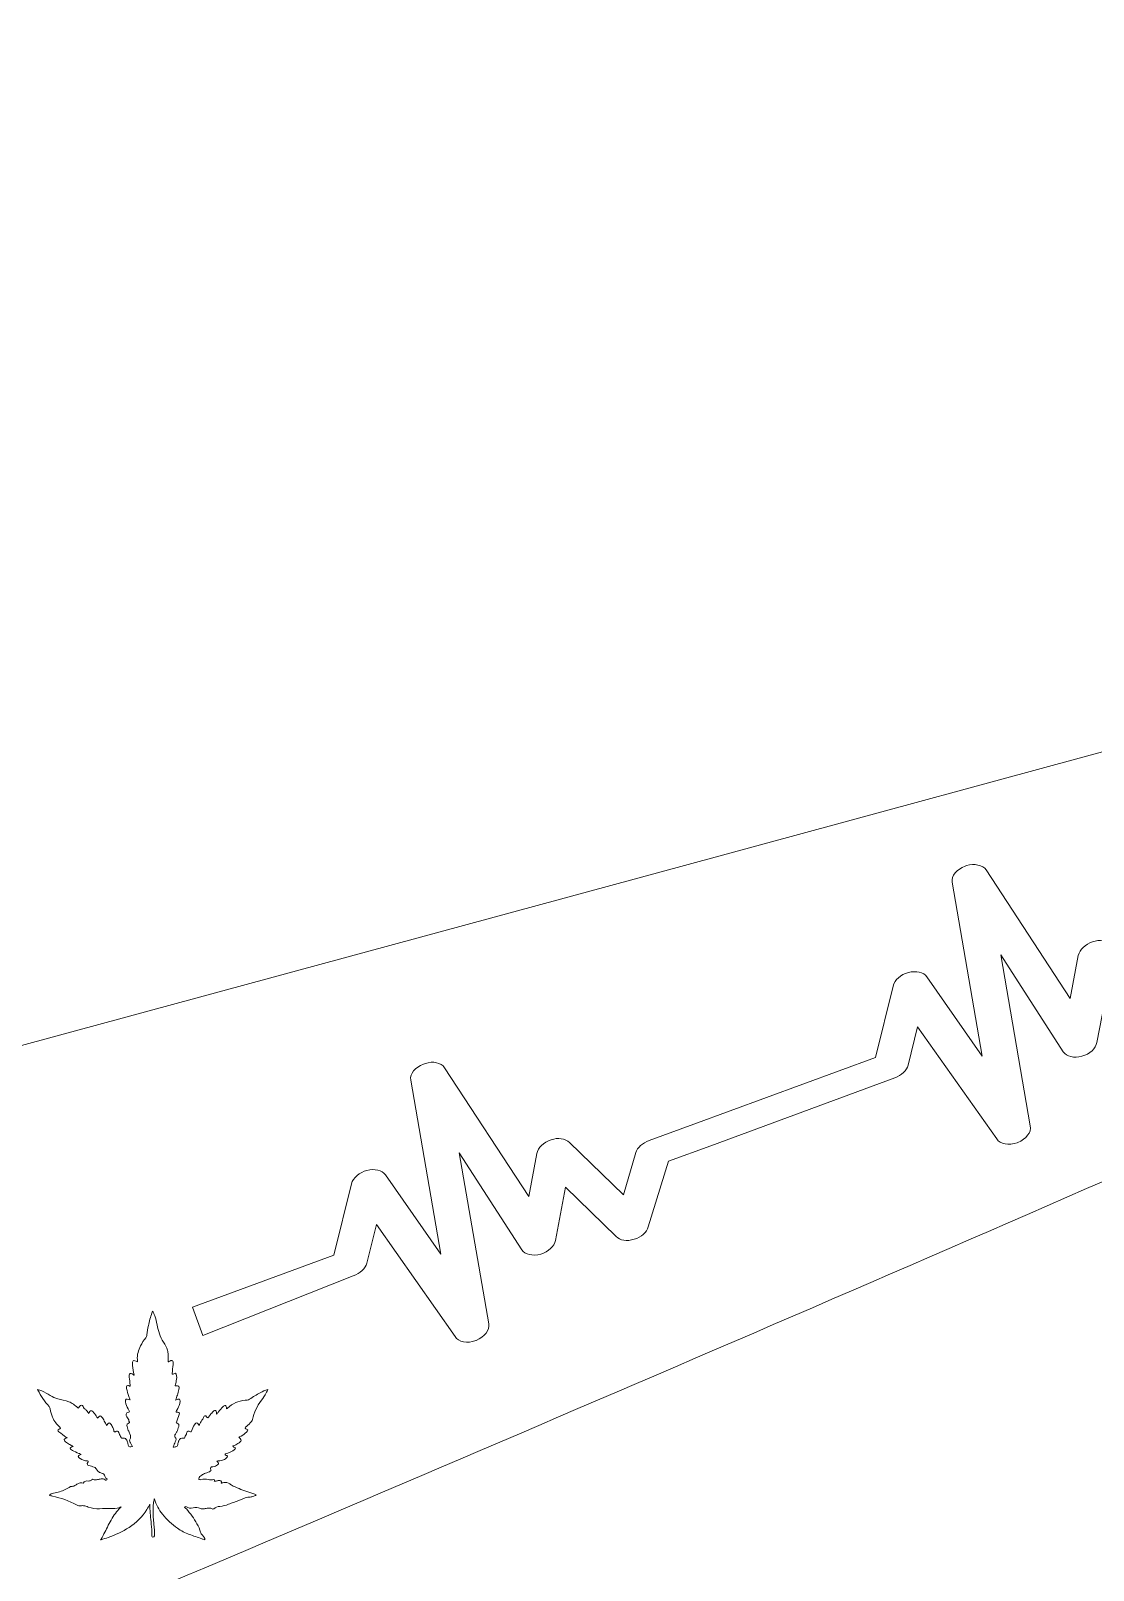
# Model space of a CAD drawing. Extents: x 435 to 1530, y -1168 to -753.
# Drawn here: x 1019.2 to 1164.8, y -964 to -753 of the extents above; entities that cross this region are included whole.
import ezdxf

# ---------------------------------------------------------------- set-up
doc = ezdxf.new("R2010")
doc.units = 0
doc.header["$MEASUREMENT"] = 0
doc.layers.add('katman 1', color=7, linetype='Continuous')

# ---------------------------------------------------------------- blocks, each defined once
blk = doc.blocks.new('block 2')
at = {"layer": 'katman 1', "lineweight": 0}
for points, knots in [([(1521.39, -755.33), (1431.56, -780.59), (1338.11, -803.65), (1249.27, -829.24), (1249.27, -829.24), (1108.79, -867.43), (1108.79, -867.43), (1108.79, -867.43), (828, -943.64), (828, -943.64), (767.65, -959.94), (664.51, -997.1), (609.73, -954.09), (568.27, -921.44), (567.62, -868.62), (583.8, -820.33), (587.51, -809.21), (591.36, -798.36), (596.46, -787.97), (596.46, -787.97), (611.61, -758.02), (611.61, -758.02), (606.84, -761.25), (568.37, -806.5), (561.39, -814.63), (548.89, -829.24), (538.78, -843.35), (527.48, -858.15), (486.34, -912.09), (435.3, -1017.03), (480.93, -1082.88), (539.99, -1168.1), (671.32, -1122.98), (755.78, -1087.26), (755.78, -1087.26), (1013.68, -976.16), (1013.68, -976.16), (1071.21, -951.78), (1127.85, -927.66), (1185.46, -902.27), (1214.29, -889.6), (1242.2, -878.04), (1271.06, -865.41), (1327.01, -840.89), (1387.53, -814.52), (1443.37, -791.27), (1450.98, -788.12), (1525.21, -755.43), (1530.03, -754.33), (1527.61, -752.99), (1524.6, -754.42), (1521.39, -755.33)], [0, 0, 0, 0, 1, 1, 1, 2, 2, 2, 3, 3, 3, 4, 4, 4, 5, 5, 5, 6, 6, 6, 7, 7, 7, 8, 8, 8, 9, 9, 9, 10, 10, 10, 11, 11, 11, 12, 12, 12, 13, 13, 13, 14, 14, 14, 15, 15, 15, 16, 16, 16, 17, 17, 17, 17]), ([(1257.36, -853.01), (1257.36, -853.01), (1254.61, -862.02), (1254.61, -862.02), (1254.41, -862.75), (1253.65, -863.41), (1252.67, -863.71), (1251.7, -864.01), (1250.79, -863.85), (1250.22, -863.35), (1250.22, -863.35), (1243.26, -856.55), (1243.26, -856.55), (1243.26, -856.55), (1241.89, -863.86), (1241.89, -863.86), (1241.73, -864.68), (1240.91, -865.42), (1239.87, -865.74), (1238.74, -866.04), (1237.73, -865.81), (1237.26, -865.16), (1237.26, -865.16), (1228.7, -851.86), (1228.7, -851.86), (1228.7, -851.86), (1232.73, -875.26), (1232.73, -875.26), (1232.9, -876.13), (1232.17, -877.11), (1231.01, -877.53), (1231.01, -877.53), (1230.94, -877.56), (1230.94, -877.56), (1229.78, -877.98), (1228.63, -877.8), (1228.12, -877.05), (1228.12, -877.05), (1217.35, -861.7), (1217.35, -861.7), (1217.35, -861.7), (1216.01, -866.97), (1216.01, -866.97), (1215.82, -867.7), (1215.09, -868.46), (1214.2, -868.78), (1214.2, -868.78), (1184.78, -879.38), (1184.78, -879.38), (1184.78, -879.38), (1180.82, -880.83), (1180.82, -880.83), (1180.82, -880.83), (1178.06, -889.84), (1178.06, -889.84), (1177.87, -890.57), (1177.1, -891.23), (1176.13, -891.53), (1175.15, -891.83), (1174.17, -891.7), (1173.67, -891.17), (1173.67, -891.17), (1166.73, -884.42), (1166.73, -884.42), (1166.73, -884.42), (1165.34, -891.68), (1165.34, -891.68), (1165.18, -892.5), (1164.38, -893.29), (1163.25, -893.59), (1162.19, -893.86), (1161.18, -893.63), (1160.71, -892.98), (1160.71, -892.98), (1152.15, -879.68), (1152.15, -879.68), (1152.15, -879.68), (1156.2, -903.13), (1156.2, -903.13), (1156.37, -904), (1155.62, -904.93), (1154.48, -905.4), (1154.48, -905.4), (1154.41, -905.43), (1154.41, -905.43), (1153.25, -905.85), (1152.08, -905.62), (1151.59, -904.92), (1151.59, -904.92), (1140.73, -889.55), (1140.73, -889.55), (1140.73, -889.55), (1139.47, -894.79), (1139.47, -894.79), (1139.27, -895.52), (1138.52, -896.23), (1137.63, -896.55), (1137.63, -896.55), (1112.39, -905.85), (1112.39, -905.85), (1112.39, -905.85), (1106.58, -907.97), (1106.58, -907.97), (1106.58, -907.97), (1103.82, -916.99), (1103.82, -916.99), (1103.63, -917.72), (1102.86, -918.38), (1101.89, -918.68), (1100.91, -918.98), (1099.93, -918.84), (1099.43, -918.31), (1099.43, -918.31), (1092.47, -911.52), (1092.47, -911.52), (1092.47, -911.52), (1091.1, -918.82), (1091.1, -918.82), (1090.94, -919.65), (1090.12, -920.38), (1089.08, -920.71), (1087.95, -921.01), (1086.94, -920.77), (1086.47, -920.12), (1086.47, -920.12), (1077.91, -906.83), (1077.91, -906.83), (1077.91, -906.83), (1081.96, -930.27), (1081.96, -930.27), (1082.11, -931.1), (1081.38, -932.07), (1080.24, -932.54), (1080.24, -932.54), (1080.17, -932.57), (1080.17, -932.57), (1079.01, -932.99), (1077.84, -932.76), (1077.33, -932.01), (1077.33, -932.01), (1066.56, -916.67), (1066.56, -916.67), (1066.56, -916.67), (1065.23, -921.93), (1065.23, -921.93), (1065.03, -922.66), (1064.35, -923.35), (1063.39, -923.69), (1063.39, -923.69), (1042.76, -931.87), (1042.76, -931.87), (1042.76, -931.87), (1041.35, -927.99), (1041.35, -927.99), (1041.35, -927.99), (1060.74, -920.87), (1060.74, -920.87), (1060.74, -920.87), (1063.13, -911.06), (1063.13, -911.06), (1063.37, -910.26), (1064.26, -909.49), (1065.25, -909.24), (1066.31, -908.97), (1067.33, -909.2), (1067.79, -909.85), (1067.79, -909.85), (1075.38, -920.7), (1075.38, -920.7), (1075.38, -920.7), (1071.26, -896.84), (1071.26, -896.84), (1071.1, -895.97), (1071.86, -895.09), (1073.02, -894.67), (1073.02, -894.67), (1073.3, -894.57), (1073.3, -894.57), (1074.25, -894.22), (1075.42, -894.45), (1075.91, -895.15), (1075.91, -895.15), (1087.44, -912.8), (1087.44, -912.8), (1087.44, -912.8), (1088.54, -906.91), (1088.54, -906.91), (1088.73, -906.13), (1089.46, -905.37), (1090.5, -905.04), (1091.46, -904.69), (1092.45, -904.88), (1093.02, -905.39), (1093.02, -905.39), (1100.44, -912.57), (1100.44, -912.57), (1100.44, -912.57), (1102.12, -906.79), (1102.12, -906.79), (1102.34, -906.11), (1103.04, -905.47), (1103.93, -905.15), (1103.93, -905.15), (1110.07, -902.91), (1110.07, -902.91), (1110.07, -902.91), (1134.98, -893.73), (1134.98, -893.73), (1134.98, -893.73), (1137.38, -883.96), (1137.38, -883.96), (1137.61, -883.11), (1138.43, -882.37), (1139.49, -882.1), (1140.55, -881.82), (1141.56, -882.06), (1142.03, -882.71), (1142.03, -882.71), (1149.62, -893.56), (1149.62, -893.56), (1149.62, -893.56), (1145.5, -869.7), (1145.5, -869.7), (1145.34, -868.83), (1146.1, -867.95), (1147.26, -867.52), (1147.26, -867.52), (1147.47, -867.45), (1147.47, -867.45), (1148.51, -867.12), (1149.68, -867.36), (1150.15, -868.01), (1150.15, -868.01), (1161.68, -885.65), (1161.68, -885.65), (1161.68, -885.65), (1162.78, -879.76), (1162.78, -879.76), (1162.97, -878.98), (1163.7, -878.22), (1164.74, -877.9), (1165.7, -877.55), (1166.69, -877.74), (1167.26, -878.24), (1167.26, -878.24), (1174.68, -885.42), (1174.68, -885.42), (1174.68, -885.42), (1176.36, -879.65), (1176.36, -879.65), (1176.58, -878.97), (1177.28, -878.33), (1178.17, -878), (1178.17, -878), (1181.38, -876.83), (1181.38, -876.83), (1181.38, -876.83), (1211.53, -865.91), (1211.53, -865.91), (1211.53, -865.91), (1213.91, -856.1), (1213.91, -856.1), (1214.16, -855.29), (1215.05, -854.53), (1216.04, -854.28), (1217.1, -854), (1218.11, -854.24), (1218.58, -854.89), (1218.58, -854.89), (1226.15, -865.69), (1226.15, -865.69), (1226.15, -865.69), (1222.05, -841.88), (1222.05, -841.88), (1221.89, -841.01), (1222.65, -840.13), (1223.79, -839.65), (1223.79, -839.65), (1224.07, -839.56), (1224.07, -839.56), (1225.04, -839.26), (1226.21, -839.49), (1226.7, -840.19), (1226.7, -840.19), (1238.3, -857.81), (1238.3, -857.81), (1238.3, -857.81), (1239.4, -851.92), (1239.4, -851.92), (1239.5, -851.11), (1240.24, -850.4), (1241.29, -850.08), (1242.24, -849.73), (1243.24, -849.92), (1243.81, -850.42), (1243.81, -850.42), (1251.22, -857.6), (1251.22, -857.6), (1251.22, -857.6), (1252.91, -851.83), (1252.91, -851.83), (1253.13, -851.15), (1253.83, -850.51), (1254.71, -850.18), (1254.71, -850.18), (1272.75, -843.62), (1272.75, -843.62), (1272.75, -843.62), (1273.97, -846.96), (1273.97, -846.96), (1273.97, -846.96), (1257.36, -853.01), (1257.36, -853.01)], [0, 0, 0, 0, 1, 1, 1, 2, 2, 2, 3, 3, 3, 4, 4, 4, 5, 5, 5, 6, 6, 6, 7, 7, 7, 8, 8, 8, 9, 9, 9, 10, 10, 10, 11, 11, 11, 12, 12, 12, 13, 13, 13, 14, 14, 14, 15, 15, 15, 16, 16, 16, 17, 17, 17, 18, 18, 18, 19, 19, 19, 20, 20, 20, 21, 21, 21, 22, 22, 22, 23, 23, 23, 24, 24, 24, 25, 25, 25, 26, 26, 26, 27, 27, 27, 28, 28, 28, 29, 29, 29, 30, 30, 30, 31, 31, 31, 32, 32, 32, 33, 33, 33, 34, 34, 34, 35, 35, 35, 36, 36, 36, 37, 37, 37, 38, 38, 38, 39, 39, 39, 40, 40, 40, 41, 41, 41, 42, 42, 42, 43, 43, 43, 44, 44, 44, 45, 45, 45, 46, 46, 46, 47, 47, 47, 48, 48, 48, 49, 49, 49, 50, 50, 50, 51, 51, 51, 52, 52, 52, 53, 53, 53, 54, 54, 54, 55, 55, 55, 56, 56, 56, 57, 57, 57, 58, 58, 58, 59, 59, 59, 60, 60, 60, 61, 61, 61, 62, 62, 62, 63, 63, 63, 64, 64, 64, 65, 65, 65, 66, 66, 66, 67, 67, 67, 68, 68, 68, 69, 69, 69, 70, 70, 70, 71, 71, 71, 72, 72, 72, 73, 73, 73, 74, 74, 74, 75, 75, 75, 76, 76, 76, 77, 77, 77, 78, 78, 78, 79, 79, 79, 80, 80, 80, 81, 81, 81, 82, 82, 82, 83, 83, 83, 84, 84, 84, 85, 85, 85, 86, 86, 86, 87, 87, 87, 88, 88, 88, 89, 89, 89, 90, 90, 90, 91, 91, 91, 92, 92, 92, 93, 93, 93, 94, 94, 94, 95, 95, 95, 96, 96, 96, 97, 97, 97, 98, 98, 98, 99, 99, 99, 100, 100, 100, 101, 101, 101, 102, 102, 102, 103, 103, 103, 104, 104, 104, 104]), ([(1051.45, -939.74), (1051.26, -940.1), (1051.03, -940.43), (1050.78, -940.75), (1050.18, -941.54), (1049.78, -942.42), (1049.55, -943.38), (1049.5, -943.58), (1049.4, -943.73), (1049.25, -943.86), (1049.04, -944.05), (1048.85, -944.27), (1048.62, -944.44), (1048.52, -944.52), (1048.53, -944.59), (1048.64, -944.66), (1048.7, -944.69), (1048.76, -944.71), (1048.83, -944.74), (1048.93, -944.77), (1048.95, -944.83), (1048.89, -944.92), (1048.82, -945.04), (1048.73, -945.12), (1048.63, -945.21), (1048.38, -945.44), (1048.1, -945.61), (1047.8, -945.77), (1047.76, -945.79), (1047.73, -945.8), (1047.69, -945.82), (1047.75, -945.88), (1047.82, -945.94), (1047.88, -946), (1048.03, -946.16), (1048.03, -946.3), (1047.87, -946.46), (1047.69, -946.63), (1047.47, -946.73), (1047.26, -946.85), (1047.15, -946.91), (1047.04, -946.96), (1046.93, -947.01), (1046.86, -947.04), (1046.88, -947.07), (1046.92, -947.1), (1046.97, -947.16), (1047.04, -947.18), (1047.11, -947.21), (1047.24, -947.26), (1047.25, -947.29), (1047.17, -947.41), (1047.01, -947.63), (1046.78, -947.77), (1046.52, -947.86), (1046.31, -947.95), (1046.09, -948.02), (1045.88, -948.1), (1045.85, -948.11), (1045.81, -948.11), (1045.8, -948.16), (1045.8, -948.21), (1045.83, -948.24), (1045.87, -948.26), (1045.93, -948.29), (1045.99, -948.31), (1046.05, -948.33), (1046.15, -948.38), (1046.17, -948.44), (1046.1, -948.54), (1045.97, -948.71), (1045.8, -948.83), (1045.61, -948.92), (1045.39, -949.01), (1045.16, -949.04), (1044.92, -949.06), (1044.85, -949.07), (1044.78, -949.07), (1044.69, -949.08), (1044.75, -949.15), (1044.81, -949.2), (1044.85, -949.28), (1044.93, -949.41), (1044.92, -949.51), (1044.79, -949.59), (1044.59, -949.72), (1044.39, -949.84), (1044.13, -949.85), (1043.85, -949.87), (1043.77, -950.01), (1043.87, -950.27), (1043.9, -950.35), (1043.88, -950.39), (1043.82, -950.44), (1043.61, -950.59), (1043.37, -950.67), (1043.13, -950.75), (1042.94, -950.82), (1042.76, -950.88), (1042.6, -951), (1042.41, -951.12), (1042.29, -951.29), (1042.21, -951.5), (1042.18, -951.55), (1042.2, -951.57), (1042.25, -951.6), (1042.33, -951.64), (1042.42, -951.65), (1042.5, -951.62), (1042.84, -951.49), (1043.17, -951.55), (1043.5, -951.63), (1043.75, -951.68), (1044, -951.71), (1044.26, -951.61), (1044.28, -951.6), (1044.29, -951.6), (1044.3, -951.62), (1044.38, -951.7), (1044.39, -951.75), (1044.33, -951.82), (1044.49, -951.83), (1044.64, -951.84), (1044.79, -951.78), (1044.84, -951.76), (1044.89, -951.75), (1044.94, -951.74), (1045.04, -951.73), (1045.13, -951.73), (1045.21, -951.8), (1045.31, -951.9), (1045.33, -951.98), (1045.27, -952.11), (1045.32, -952.1), (1045.37, -952.1), (1045.42, -952.08), (1045.71, -951.95), (1045.99, -951.98), (1046.26, -952.12), (1046.4, -952.18), (1046.53, -952.26), (1046.65, -952.35), (1046.98, -952.57), (1047.35, -952.7), (1047.72, -952.85), (1048.43, -953.14), (1049.15, -953.4), (1049.89, -953.61), (1049.96, -953.63), (1049.97, -953.64), (1050.07, -953.73), (1049.93, -953.83), (1049.78, -953.9), (1049.62, -953.94), (1049.45, -953.99), (1049.28, -954.02), (1049.1, -954.03), (1048.85, -954.04), (1048.6, -954.09), (1048.37, -954.2), (1047.91, -954.41), (1047.45, -954.61), (1046.96, -954.74), (1046.73, -954.8), (1046.51, -954.9), (1046.29, -955), (1045.9, -955.16), (1045.5, -955.24), (1045.08, -955.29), (1044.77, -955.32), (1044.48, -955.4), (1044.25, -955.62), (1044.18, -955.68), (1044.12, -955.69), (1044.03, -955.63), (1043.82, -955.49), (1043.58, -955.51), (1043.35, -955.55), (1043.18, -955.58), (1043.02, -955.62), (1042.85, -955.63), (1042.71, -955.65), (1042.57, -955.63), (1042.43, -955.58), (1042.1, -955.48), (1041.76, -955.4), (1041.43, -955.5), (1041.08, -955.6), (1040.79, -955.53), (1040.5, -955.34), (1040.44, -955.3), (1040.38, -955.28), (1040.32, -955.34), (1040.22, -955.44), (1040.23, -955.51), (1040.36, -955.56), (1040.41, -955.58), (1040.46, -955.6), (1040.5, -955.64), (1041.05, -956.27), (1041.55, -956.94), (1041.95, -957.68), (1042.16, -958.05), (1042.33, -958.43), (1042.46, -958.84), (1042.51, -958.98), (1042.58, -959.1), (1042.68, -959.21), (1042.77, -959.32), (1042.87, -959.42), (1042.94, -959.54), (1043, -959.65), (1043.04, -959.76), (1043.03, -959.89), (1042.89, -959.84), (1042.75, -959.78), (1042.61, -959.73), (1042.05, -959.51), (1041.47, -959.34), (1040.9, -959.13), (1040.33, -958.91), (1039.77, -958.67), (1039.28, -958.3), (1038.52, -957.73), (1037.8, -957.11), (1037.21, -956.35), (1036.72, -955.74), (1036.35, -955.07), (1036.12, -954.32), (1036.12, -954.3), (1036.11, -954.29), (1036.1, -954.26), (1036.05, -954.47), (1036.02, -954.68), (1035.99, -954.89), (1035.92, -955.53), (1035.91, -956.18), (1035.96, -956.82), (1035.99, -957.13), (1036.03, -957.44), (1036.06, -957.75), (1036.12, -958.27), (1036.12, -958.8), (1036.11, -959.32), (1036.1, -959.46), (1036.04, -959.51), (1035.91, -959.5), (1035.84, -959.49), (1035.79, -959.45), (1035.78, -959.37), (1035.78, -959.33), (1035.78, -959.29), (1035.78, -959.24), (1035.78, -958.73), (1035.75, -958.22), (1035.69, -957.71), (1035.61, -956.91), (1035.5, -956.12), (1035.51, -955.31), (1035.51, -955.21), (1035.51, -955.1), (1035.51, -954.99), (1035.37, -955.24), (1035.23, -955.49), (1035.08, -955.73), (1034.46, -956.73), (1033.64, -957.54), (1032.65, -958.18), (1031.76, -958.77), (1030.79, -959.19), (1029.79, -959.54), (1029.46, -959.66), (1029.13, -959.77), (1028.8, -959.87), (1028.78, -959.87), (1028.77, -959.87), (1028.74, -959.88), (1028.77, -959.84), (1028.79, -959.8), (1028.81, -959.77), (1029.18, -959.16), (1029.48, -958.52), (1029.8, -957.89), (1030.13, -957.24), (1030.48, -956.6), (1030.94, -956.03), (1031.13, -955.8), (1031.34, -955.58), (1031.57, -955.36), (1031.47, -955.4), (1031.38, -955.44), (1031.29, -955.47), (1030.91, -955.59), (1030.52, -955.61), (1030.13, -955.6), (1029.62, -955.58), (1029.11, -955.58), (1028.6, -955.61), (1028.07, -955.65), (1027.55, -955.58), (1027.05, -955.38), (1026.85, -955.29), (1026.63, -955.22), (1026.4, -955.2), (1026.31, -955.19), (1026.21, -955.18), (1026.12, -955.2), (1025.88, -955.25), (1025.66, -955.21), (1025.46, -955.09), (1024.42, -954.5), (1023.29, -954.17), (1022.14, -953.88), (1022, -953.85), (1021.87, -953.82), (1021.72, -953.79), (1021.88, -953.61), (1022.07, -953.51), (1022.29, -953.47), (1022.57, -953.4), (1022.85, -953.36), (1023.13, -953.28), (1023.65, -953.12), (1024.14, -952.88), (1024.6, -952.58), (1024.64, -952.56), (1024.67, -952.54), (1024.71, -952.55), (1024.88, -952.58), (1025.04, -952.53), (1025.19, -952.45), (1025.33, -952.36), (1025.47, -952.27), (1025.61, -952.19), (1025.84, -952.05), (1026.08, -951.99), (1026.34, -952.1), (1026.37, -952.11), (1026.38, -952.1), (1026.39, -952.08), (1026.48, -951.87), (1026.65, -951.81), (1026.86, -951.81), (1026.98, -951.81), (1027.1, -951.82), (1027.22, -951.81), (1027.36, -951.79), (1027.47, -951.74), (1027.56, -951.63), (1027.59, -951.57), (1027.65, -951.56), (1027.7, -951.59), (1027.9, -951.7), (1028.11, -951.68), (1028.32, -951.63), (1028.48, -951.59), (1028.64, -951.54), (1028.81, -951.52), (1029.02, -951.49), (1029.21, -951.53), (1029.37, -951.67), (1029.41, -951.71), (1029.46, -951.74), (1029.52, -951.71), (1029.58, -951.67), (1029.61, -951.6), (1029.64, -951.54), (1029.65, -951.51), (1029.62, -951.51), (1029.61, -951.51), (1029.48, -951.47), (1029.42, -951.37), (1029.38, -951.26), (1029.35, -951.18), (1029.33, -951.11), (1029.3, -951.03), (1029.25, -950.91), (1029.17, -950.84), (1029.04, -950.8), (1028.92, -950.77), (1028.79, -950.72), (1028.67, -950.67), (1028.55, -950.62), (1028.44, -950.55), (1028.37, -950.45), (1028.27, -950.33), (1028.18, -950.21), (1028.1, -950.08), (1028.04, -950), (1027.96, -949.94), (1027.86, -949.91), (1027.62, -949.85), (1027.39, -949.75), (1027.14, -949.69), (1026.9, -949.62), (1026.86, -949.5), (1026.98, -949.29), (1026.99, -949.26), (1027.01, -949.24), (1027.02, -949.22), (1027.09, -949.11), (1027.06, -949.06), (1026.93, -949.06), (1026.56, -949.06), (1026.23, -948.94), (1025.92, -948.74), (1025.86, -948.7), (1025.8, -948.66), (1025.75, -948.6), (1025.66, -948.5), (1025.67, -948.41), (1025.77, -948.33), (1025.87, -948.26), (1025.98, -948.23), (1026.1, -948.18), (1025.97, -948.12), (1025.86, -948.07), (1025.74, -948.03), (1025.45, -947.9), (1025.15, -947.78), (1024.87, -947.62), (1024.78, -947.58), (1024.7, -947.52), (1024.63, -947.45), (1024.55, -947.35), (1024.56, -947.27), (1024.66, -947.2), (1024.75, -947.14), (1024.85, -947.12), (1024.96, -947.08), (1024.79, -946.98), (1024.64, -946.89), (1024.48, -946.8), (1024.3, -946.68), (1024.11, -946.57), (1023.94, -946.44), (1023.88, -946.4), (1023.82, -946.34), (1023.78, -946.28), (1023.71, -946.18), (1023.72, -946.1), (1023.82, -946.03), (1023.92, -945.96), (1024.04, -945.93), (1024.16, -945.89), (1024.15, -945.86), (1024.12, -945.85), (1024.09, -945.83), (1023.71, -945.6), (1023.37, -945.32), (1023.01, -945.07), (1022.98, -945.05), (1022.95, -945.02), (1022.93, -944.99), (1022.87, -944.93), (1022.88, -944.86), (1022.94, -944.79), (1023, -944.73), (1023.08, -944.69), (1023.15, -944.65), (1023.28, -944.6), (1023.29, -944.54), (1023.18, -944.46), (1022.73, -944.08), (1022.39, -943.6), (1022.16, -943.06), (1022, -942.7), (1021.9, -942.33), (1021.85, -941.94), (1021.83, -941.81), (1021.77, -941.71), (1021.68, -941.61), (1021.09, -940.91), (1020.56, -940.17), (1020.14, -939.35), (1020.13, -939.33), (1020.12, -939.31), (1020.1, -939.27), (1020.3, -939.32), (1020.49, -939.39), (1020.68, -939.47), (1021.09, -939.64), (1021.48, -939.85), (1021.85, -940.09), (1022.17, -940.29), (1022.51, -940.43), (1022.88, -940.53), (1023.38, -940.66), (1023.88, -940.8), (1024.38, -940.94), (1024.62, -941.01), (1024.82, -941.14), (1025.01, -941.29), (1025.21, -941.45), (1025.43, -941.59), (1025.62, -941.76), (1025.69, -941.84), (1025.73, -941.82), (1025.78, -941.73), (1025.84, -941.63), (1025.89, -941.53), (1025.98, -941.46), (1026.08, -941.38), (1026.16, -941.39), (1026.25, -941.48), (1026.31, -941.55), (1026.36, -941.64), (1026.41, -941.73), (1026.47, -941.83), (1026.53, -941.92), (1026.64, -941.98), (1026.75, -942.04), (1026.82, -942.15), (1026.89, -942.25), (1026.96, -942.35), (1027.02, -942.44), (1027.09, -942.55), (1027.14, -942.45), (1027.19, -942.37), (1027.25, -942.29), (1027.36, -942.15), (1027.48, -942.14), (1027.62, -942.25), (1027.74, -942.35), (1027.83, -942.46), (1027.92, -942.58), (1028.07, -942.78), (1028.21, -942.99), (1028.36, -943.2), (1028.4, -943.14), (1028.44, -943.09), (1028.49, -943.03), (1028.63, -942.85), (1028.73, -942.85), (1028.88, -943.02), (1029.03, -943.19), (1029.14, -943.39), (1029.25, -943.59), (1029.37, -943.8), (1029.48, -944), (1029.6, -944.22), (1029.64, -944.13), (1029.67, -944.05), (1029.72, -943.98), (1029.84, -943.82), (1029.98, -943.81), (1030.11, -943.96), (1030.25, -944.11), (1030.33, -944.29), (1030.41, -944.47), (1030.48, -944.63), (1030.55, -944.79), (1030.58, -944.97), (1030.6, -945.08), (1030.66, -945.11), (1030.77, -945.07), (1030.83, -945.05), (1030.88, -945.02), (1030.93, -945), (1031.02, -944.96), (1031.08, -944.96), (1031.15, -945.04), (1031.22, -945.11), (1031.26, -945.19), (1031.29, -945.28), (1031.37, -945.47), (1031.49, -945.64), (1031.54, -945.84), (1031.56, -945.93), (1031.62, -945.96), (1031.71, -945.96), (1031.78, -945.96), (1031.84, -945.95), (1031.91, -945.93), (1032, -945.89), (1032.09, -945.92), (1032.16, -945.99), (1032.3, -946.13), (1032.37, -946.32), (1032.43, -946.5), (1032.47, -946.63), (1032.5, -946.77), (1032.54, -946.9), (1032.63, -947.19), (1032.82, -947.19), (1033.07, -947.08), (1033.11, -947.06), (1033.09, -947.04), (1033.08, -947.02), (1033.01, -946.91), (1032.95, -946.79), (1032.89, -946.68), (1032.83, -946.57), (1032.76, -946.46), (1032.73, -946.33), (1032.71, -946.26), (1032.71, -946.2), (1032.75, -946.13), (1032.88, -945.88), (1032.88, -945.62), (1032.77, -945.36), (1032.71, -945.19), (1032.62, -945.03), (1032.53, -944.87), (1032.42, -944.66), (1032.39, -944.42), (1032.35, -944.19), (1032.32, -944.05), (1032.38, -943.97), (1032.51, -943.92), (1032.55, -943.9), (1032.59, -943.89), (1032.63, -943.88), (1032.7, -943.85), (1032.72, -943.81), (1032.69, -943.74), (1032.64, -943.64), (1032.61, -943.54), (1032.6, -943.43), (1032.58, -943.32), (1032.51, -943.23), (1032.44, -943.14), (1032.38, -943.04), (1032.31, -942.95), (1032.26, -942.84), (1032.2, -942.69), (1032.23, -942.59), (1032.36, -942.49), (1032.44, -942.43), (1032.53, -942.39), (1032.62, -942.37), (1032.7, -942.35), (1032.7, -942.32), (1032.68, -942.26), (1032.63, -942.14), (1032.57, -942.03), (1032.5, -941.92), (1032.33, -941.63), (1032.2, -941.32), (1032.16, -940.98), (1032.15, -940.89), (1032.15, -940.81), (1032.17, -940.73), (1032.2, -940.61), (1032.27, -940.56), (1032.39, -940.58), (1032.51, -940.6), (1032.61, -940.68), (1032.73, -940.69), (1032.74, -940.7), (1032.76, -940.7), (1032.78, -940.7), (1032.72, -940.55), (1032.68, -940.4), (1032.63, -940.25), (1032.51, -939.88), (1032.38, -939.52), (1032.29, -939.14), (1032.27, -939.07), (1032.27, -938.99), (1032.28, -938.91), (1032.3, -938.79), (1032.36, -938.73), (1032.49, -938.73), (1032.54, -938.73), (1032.6, -938.74), (1032.65, -938.76), (1032.7, -938.78), (1032.75, -938.8), (1032.81, -938.82), (1032.8, -938.64), (1032.77, -938.48), (1032.76, -938.31), (1032.73, -937.99), (1032.67, -937.67), (1032.65, -937.35), (1032.65, -937.33), (1032.65, -937.3), (1032.66, -937.28), (1032.68, -937.12), (1032.77, -937.06), (1032.92, -937.09), (1033.02, -937.11), (1033.11, -937.16), (1033.19, -937.19), (1033.23, -937.21), (1033.23, -937.24), (1033.25, -937.27), (1033.26, -937.29), (1033.28, -937.3), (1033.31, -937.29), (1033.33, -937.28), (1033.33, -937.26), (1033.33, -937.24), (1033.24, -936.82), (1033.18, -936.4), (1033.13, -935.98), (1033.11, -935.83), (1033.1, -935.68), (1033.12, -935.53), (1033.15, -935.34), (1033.26, -935.27), (1033.44, -935.32), (1033.56, -935.35), (1033.67, -935.42), (1033.78, -935.48), (1033.78, -935.37), (1033.79, -935.27), (1033.78, -935.17), (1033.73, -934.5), (1033.93, -933.89), (1034.22, -933.29), (1034.42, -932.89), (1034.66, -932.51), (1034.95, -932.17), (1035.05, -932.06), (1035.07, -931.92), (1035.08, -931.78), (1035.13, -931.35), (1035.22, -930.93), (1035.3, -930.51), (1035.41, -929.92), (1035.57, -929.34), (1035.78, -928.77), (1035.81, -928.7), (1035.84, -928.62), (1035.88, -928.53), (1036, -928.74), (1036.09, -928.95), (1036.17, -929.16), (1036.31, -929.56), (1036.39, -929.98), (1036.48, -930.4), (1036.64, -931.25), (1036.91, -932.05), (1037.37, -932.79), (1037.59, -933.14), (1037.79, -933.49), (1037.9, -933.89), (1037.96, -934.09), (1038, -934.29), (1038, -934.5), (1038, -934.83), (1038, -935.16), (1038, -935.49), (1038.04, -935.5), (1038.06, -935.47), (1038.08, -935.45), (1038.18, -935.39), (1038.27, -935.34), (1038.38, -935.31), (1038.54, -935.27), (1038.64, -935.33), (1038.67, -935.49), (1038.7, -935.61), (1038.7, -935.73), (1038.68, -935.85), (1038.64, -936.25), (1038.6, -936.65), (1038.55, -937.06), (1038.53, -937.19), (1038.57, -937.22), (1038.69, -937.18), (1038.77, -937.16), (1038.83, -937.11), (1038.9, -937.07), (1039.01, -937.01), (1039.06, -937.03), (1039.1, -937.15), (1039.21, -937.46), (1039.18, -937.78), (1039.12, -938.1), (1039.07, -938.3), (1039.01, -938.5), (1038.95, -938.7), (1038.94, -938.75), (1038.95, -938.77), (1039, -938.77), (1039.1, -938.76), (1039.2, -938.76), (1039.29, -938.77), (1039.47, -938.78), (1039.54, -938.87), (1039.52, -939.05), (1039.49, -939.32), (1039.41, -939.59), (1039.32, -939.85), (1039.25, -940.08), (1039.17, -940.32), (1039.09, -940.55), (1039.07, -940.6), (1039.04, -940.65), (1039.02, -940.71), (1039.09, -940.71), (1039.16, -940.69), (1039.22, -940.66), (1039.29, -940.62), (1039.35, -940.59), (1039.43, -940.58), (1039.54, -940.57), (1039.6, -940.61), (1039.62, -940.72), (1039.66, -940.88), (1039.63, -941.05), (1039.6, -941.21), (1039.53, -941.53), (1039.38, -941.81), (1039.2, -942.08), (1039.17, -942.13), (1039.13, -942.17), (1039.11, -942.23), (1039.07, -942.3), (1039.09, -942.34), (1039.16, -942.36), (1039.22, -942.38), (1039.27, -942.39), (1039.33, -942.39), (1039.52, -942.41), (1039.58, -942.5), (1039.53, -942.68), (1039.42, -943.04), (1039.29, -943.39), (1039.15, -943.73), (1039.09, -943.85), (1039.09, -943.85), (1039.22, -943.9), (1039.45, -943.98), (1039.53, -944.13), (1039.45, -944.36), (1039.37, -944.59), (1039.29, -944.82), (1039.2, -945.05), (1039.16, -945.17), (1039.07, -945.27), (1039, -945.38), (1038.91, -945.52), (1038.86, -945.67), (1038.96, -945.83), (1038.99, -945.88), (1039.03, -945.92), (1039.07, -945.96), (1039.13, -946), (1039.13, -946.05), (1039.11, -946.1), (1039.03, -946.34), (1038.93, -946.56), (1038.84, -946.78), (1038.79, -946.89), (1038.74, -947), (1038.69, -947.11), (1038.67, -947.15), (1038.67, -947.17), (1038.72, -947.16), (1038.8, -947.16), (1038.89, -947.16), (1038.97, -947.15), (1039.11, -947.14), (1039.21, -947.06), (1039.27, -946.93), (1039.34, -946.77), (1039.36, -946.61), (1039.41, -946.45), (1039.43, -946.4), (1039.44, -946.35), (1039.46, -946.3), (1039.58, -946.01), (1039.79, -945.89), (1040.11, -945.94), (1040.23, -945.95), (1040.25, -945.94), (1040.29, -945.82), (1040.32, -945.71), (1040.36, -945.6), (1040.44, -945.51), (1040.5, -945.44), (1040.52, -945.35), (1040.54, -945.27), (1040.64, -944.97), (1040.78, -944.92), (1041.06, -945.06), (1041.17, -945.12), (1041.19, -945.11), (1041.22, -944.98), (1041.31, -944.67), (1041.43, -944.37), (1041.61, -944.1), (1041.66, -944.02), (1041.71, -943.95), (1041.79, -943.9), (1041.89, -943.83), (1041.97, -943.84), (1042.06, -943.92), (1042.13, -943.99), (1042.17, -944.09), (1042.23, -944.2), (1042.27, -944.12), (1042.31, -944.05), (1042.34, -943.98), (1042.46, -943.75), (1042.57, -943.52), (1042.74, -943.32), (1042.79, -943.27), (1042.81, -943.19), (1042.84, -943.12), (1042.87, -943.06), (1042.9, -942.99), (1042.95, -942.93), (1043.01, -942.86), (1043.08, -942.85), (1043.16, -942.9), (1043.24, -942.96), (1043.3, -943.03), (1043.35, -943.11), (1043.41, -943.19), (1043.45, -943.2), (1043.51, -943.11), (1043.61, -942.99), (1043.69, -942.87), (1043.78, -942.74), (1043.91, -942.58), (1044.04, -942.42), (1044.19, -942.28), (1044.24, -942.23), (1044.3, -942.18), (1044.36, -942.15), (1044.47, -942.1), (1044.55, -942.13), (1044.59, -942.24), (1044.63, -942.35), (1044.64, -942.46), (1044.64, -942.58), (1044.64, -942.59), (1044.64, -942.6), (1044.64, -942.64), (1044.74, -942.52), (1044.82, -942.43), (1044.9, -942.33), (1045.11, -942.09), (1045.31, -941.84), (1045.53, -941.62), (1045.57, -941.57), (1045.62, -941.53), (1045.67, -941.5), (1045.83, -941.39), (1045.93, -941.43), (1045.98, -941.61), (1046.01, -941.72), (1046.01, -941.82), (1046.02, -941.93), (1046.07, -941.91), (1046.11, -941.86), (1046.15, -941.83), (1046.82, -941.16), (1047.64, -940.84), (1048.56, -940.75), (1048.66, -940.74), (1048.75, -940.73), (1048.85, -940.72), (1048.96, -940.71), (1049.05, -940.65), (1049.14, -940.6), (1049.63, -940.28), (1050.12, -939.98), (1050.64, -939.71), (1050.97, -939.54), (1051.3, -939.39), (1051.66, -939.27), (1051.61, -939.44), (1051.53, -939.59), (1051.45, -939.74)], [0, 0, 0, 0, 1, 1, 1, 2, 2, 2, 3, 3, 3, 4, 4, 4, 5, 5, 5, 6, 6, 6, 7, 7, 7, 8, 8, 8, 9, 9, 9, 10, 10, 10, 11, 11, 11, 12, 12, 12, 13, 13, 13, 14, 14, 14, 15, 15, 15, 16, 16, 16, 17, 17, 17, 18, 18, 18, 19, 19, 19, 20, 20, 20, 21, 21, 21, 22, 22, 22, 23, 23, 23, 24, 24, 24, 25, 25, 25, 26, 26, 26, 27, 27, 27, 28, 28, 28, 29, 29, 29, 30, 30, 30, 31, 31, 31, 32, 32, 32, 33, 33, 33, 34, 34, 34, 35, 35, 35, 36, 36, 36, 37, 37, 37, 38, 38, 38, 39, 39, 39, 40, 40, 40, 41, 41, 41, 42, 42, 42, 43, 43, 43, 44, 44, 44, 45, 45, 45, 46, 46, 46, 47, 47, 47, 48, 48, 48, 49, 49, 49, 50, 50, 50, 51, 51, 51, 52, 52, 52, 53, 53, 53, 54, 54, 54, 55, 55, 55, 56, 56, 56, 57, 57, 57, 58, 58, 58, 59, 59, 59, 60, 60, 60, 61, 61, 61, 62, 62, 62, 63, 63, 63, 64, 64, 64, 65, 65, 65, 66, 66, 66, 67, 67, 67, 68, 68, 68, 69, 69, 69, 70, 70, 70, 71, 71, 71, 72, 72, 72, 73, 73, 73, 74, 74, 74, 75, 75, 75, 76, 76, 76, 77, 77, 77, 78, 78, 78, 79, 79, 79, 80, 80, 80, 81, 81, 81, 82, 82, 82, 83, 83, 83, 84, 84, 84, 85, 85, 85, 86, 86, 86, 87, 87, 87, 88, 88, 88, 89, 89, 89, 90, 90, 90, 91, 91, 91, 92, 92, 92, 93, 93, 93, 94, 94, 94, 95, 95, 95, 96, 96, 96, 97, 97, 97, 98, 98, 98, 99, 99, 99, 100, 100, 100, 101, 101, 101, 102, 102, 102, 103, 103, 103, 104, 104, 104, 105, 105, 105, 106, 106, 106, 107, 107, 107, 108, 108, 108, 109, 109, 109, 110, 110, 110, 111, 111, 111, 112, 112, 112, 113, 113, 113, 114, 114, 114, 115, 115, 115, 116, 116, 116, 117, 117, 117, 118, 118, 118, 119, 119, 119, 120, 120, 120, 121, 121, 121, 122, 122, 122, 123, 123, 123, 124, 124, 124, 125, 125, 125, 126, 126, 126, 127, 127, 127, 128, 128, 128, 129, 129, 129, 130, 130, 130, 131, 131, 131, 132, 132, 132, 133, 133, 133, 134, 134, 134, 135, 135, 135, 136, 136, 136, 137, 137, 137, 138, 138, 138, 139, 139, 139, 140, 140, 140, 141, 141, 141, 142, 142, 142, 143, 143, 143, 144, 144, 144, 145, 145, 145, 146, 146, 146, 147, 147, 147, 148, 148, 148, 149, 149, 149, 150, 150, 150, 151, 151, 151, 152, 152, 152, 153, 153, 153, 154, 154, 154, 155, 155, 155, 156, 156, 156, 157, 157, 157, 158, 158, 158, 159, 159, 159, 160, 160, 160, 161, 161, 161, 162, 162, 162, 163, 163, 163, 164, 164, 164, 165, 165, 165, 166, 166, 166, 167, 167, 167, 168, 168, 168, 169, 169, 169, 170, 170, 170, 171, 171, 171, 172, 172, 172, 173, 173, 173, 174, 174, 174, 175, 175, 175, 176, 176, 176, 177, 177, 177, 178, 178, 178, 179, 179, 179, 180, 180, 180, 181, 181, 181, 182, 182, 182, 183, 183, 183, 184, 184, 184, 185, 185, 185, 186, 186, 186, 187, 187, 187, 188, 188, 188, 189, 189, 189, 190, 190, 190, 191, 191, 191, 192, 192, 192, 193, 193, 193, 194, 194, 194, 195, 195, 195, 196, 196, 196, 197, 197, 197, 198, 198, 198, 199, 199, 199, 200, 200, 200, 201, 201, 201, 202, 202, 202, 203, 203, 203, 204, 204, 204, 205, 205, 205, 206, 206, 206, 207, 207, 207, 208, 208, 208, 209, 209, 209, 210, 210, 210, 211, 211, 211, 212, 212, 212, 213, 213, 213, 214, 214, 214, 215, 215, 215, 216, 216, 216, 217, 217, 217, 218, 218, 218, 219, 219, 219, 220, 220, 220, 221, 221, 221, 222, 222, 222, 223, 223, 223, 224, 224, 224, 225, 225, 225, 226, 226, 226, 227, 227, 227, 228, 228, 228, 229, 229, 229, 230, 230, 230, 231, 231, 231, 232, 232, 232, 233, 233, 233, 234, 234, 234, 235, 235, 235, 236, 236, 236, 237, 237, 237, 238, 238, 238, 239, 239, 239, 240, 240, 240, 241, 241, 241, 242, 242, 242, 243, 243, 243, 244, 244, 244, 245, 245, 245, 246, 246, 246, 247, 247, 247, 248, 248, 248, 249, 249, 249, 250, 250, 250, 251, 251, 251, 252, 252, 252, 253, 253, 253, 254, 254, 254, 255, 255, 255, 256, 256, 256, 257, 257, 257, 258, 258, 258, 259, 259, 259, 260, 260, 260, 261, 261, 261, 262, 262, 262, 263, 263, 263, 264, 264, 264, 265, 265, 265, 266, 266, 266, 267, 267, 267, 268, 268, 268, 269, 269, 269, 270, 270, 270, 271, 271, 271, 272, 272, 272, 273, 273, 273, 274, 274, 274, 275, 275, 275, 276, 276, 276, 277, 277, 277, 278, 278, 278, 279, 279, 279, 280, 280, 280, 281, 281, 281, 282, 282, 282, 283, 283, 283, 284, 284, 284, 285, 285, 285, 286, 286, 286, 287, 287, 287, 288, 288, 288, 289, 289, 289, 290, 290, 290, 291, 291, 291, 292, 292, 292, 293, 293, 293, 294, 294, 294, 295, 295, 295, 296, 296, 296, 297, 297, 297, 298, 298, 298, 299, 299, 299, 300, 300, 300, 301, 301, 301, 302, 302, 302, 303, 303, 303, 304, 304, 304, 305, 305, 305, 306, 306, 306, 307, 307, 307, 308, 308, 308, 309, 309, 309, 310, 310, 310, 311, 311, 311, 312, 312, 312, 313, 313, 313, 314, 314, 314, 315, 315, 315, 316, 316, 316, 317, 317, 317, 318, 318, 318, 319, 319, 319, 320, 320, 320, 321, 321, 321, 322, 322, 322, 323, 323, 323, 323])]:
    blk.add_open_spline(points, degree=3, knots=knots, dxfattribs=at)

msp = doc.modelspace()

# ---------------------------------------------------------------- block references
at = {"layer": 'katman 1'}
msp.add_blockref('block 2', (0, 0), dxfattribs=at)

doc.saveas('drawing.dxf')
